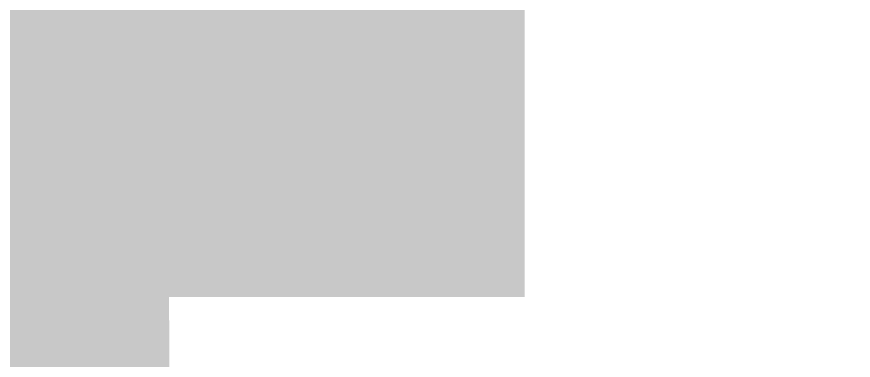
# Model space of a CAD drawing. Header units: inches. Extents: x -11 to 1838, y 0 to 1742.
# Drawn here: x 1205.6 to 1266.8, y 1059.9 to 1085 of the extents above; entities that cross this region are included whole.
import ezdxf

# ---------------------------------------------------------------- set-up
doc = ezdxf.new("R2010")
doc.units = ezdxf.units.IN
doc.header["$LTSCALE"] = 96
doc.header["$MEASUREMENT"] = 0
doc.layers.add('Hatch', color=254, linetype='Continuous', lineweight=60)

msp = doc.modelspace()

# ---------------------------------------------------------------- hatches: boundary and pattern name
h = msp.add_hatch(color=254)
h.dxf.hatch_style = 1
h.paths.add_polyline_path([(576.249, 976.75), (576.249, 1036.75), (599.999, 1036.75), (599.999, 1105.75), (576.249, 1105.75), (576.249, 1122.25), (1242.749, 1122.25), (1242.749, 1068.25), (1242.749, 1064.5), (1216.748, 1064.5), (1217.374, 975.75), (1261.54, 975.75), (1261.125, 879), (1249.767, 879), (1249.75, 877), (910.018, 877), (910.018, 896.5), (900.268, 896.5), (900.268, 967), (896.519, 967.008), (896.518, 879), (576.25, 879)])
at = {"layer": 'Hatch'}
h = msp.add_hatch(color=254, dxfattribs=at)
h.dxf.hatch_style = 1
h.paths.add_polyline_path([(1.028, 1585), (1.028, 1590.209), (1.028, 1740.986), (147.703, 1740.986), (183.489, 1740.986), (181, 1740.986), (217.25, 1740.986), (217.25, 1741.986), (420.75, 1741.986), (420.75, 1740.986), (457.25, 1740.986), (457.25, 1741.986), (660.75, 1741.986), (660.75, 1740.986), (697.25, 1740.986), (697.25, 1741.986), (900.75, 1741.986), (900.75, 1740.986), (937.25, 1740.986), (937.25, 1741.986), (1140.75, 1741.986), (1140.75, 1740.986), (1177.25, 1740.986), (1177.25, 1741.986), (1380.75, 1741.986), (1380.75, 1740.986), (1417.25, 1740.986), (1417.25, 1741.986), (1620.75, 1741.986), (1620.75, 1740.986), (1836.972, 1741), (1836.972, 1568.75), (1838.027, 1568.75), (1838.027, 173.25), (1837.036, 173.25), (1837.036, 1), (1620.777, 1), (1620.777, 0), (1417.277, 0), (1417.277, 1), (1380.75, 1.082), (1380.748, 0), (1177.25, 0), (1177.25, 1), (1140.723, 1), (1140.723, 0), (937.223, 0), (937.223, 1), (900.723, 1), (900.723, 0), (697.223, 0), (697.223, 1), (660.723, 1), (660.723, 0), (457.223, 0), (457.223, 1), (420.723, 1), (420.723, 0), (181, 0), (164.512, 35.358), (114.448, 12.012), (-11.496, 282.099), (60.716, 315.772), (22.258, 398.247), (21.853, 398.013), (1.031, 398), (1.02, 415.228), (0, 415.228), (0, 1568.75), (1.028, 1568.75)])
h.paths.add_polyline_path([(513, 1125.972), (511, 1125.743), (511, 910.142), (485.486, 910.142), (484, 724), (513, 724), (511.837, 454.475), (633.187, 454.506), (634.709, 454.491), (602.832, 454.491), (602.832, 532.562), (681.502, 532.563), (681.5, 644.999), (576.28, 645), (576.28, 739), (681.5, 739.062), (900.268, 738.938), (900.268, 738.875), (1108, 739), (1275.25, 739), (1275.25, 738.959), (1324, 739.041), (1349.955, 739), (1349.955, 872.991), (1326.648, 873.004), (1327.5, 976), (1350.477, 976), (1350.5, 1009.486), (1350.5, 1069.471), (1324, 1069.471), (1327.017, 1125.634), (1265.5, 1125.83), (1265.5, 1126), (572.499, 1126), (572.499, 1126.168)], flags=16)

doc.saveas('drawing.dxf')
